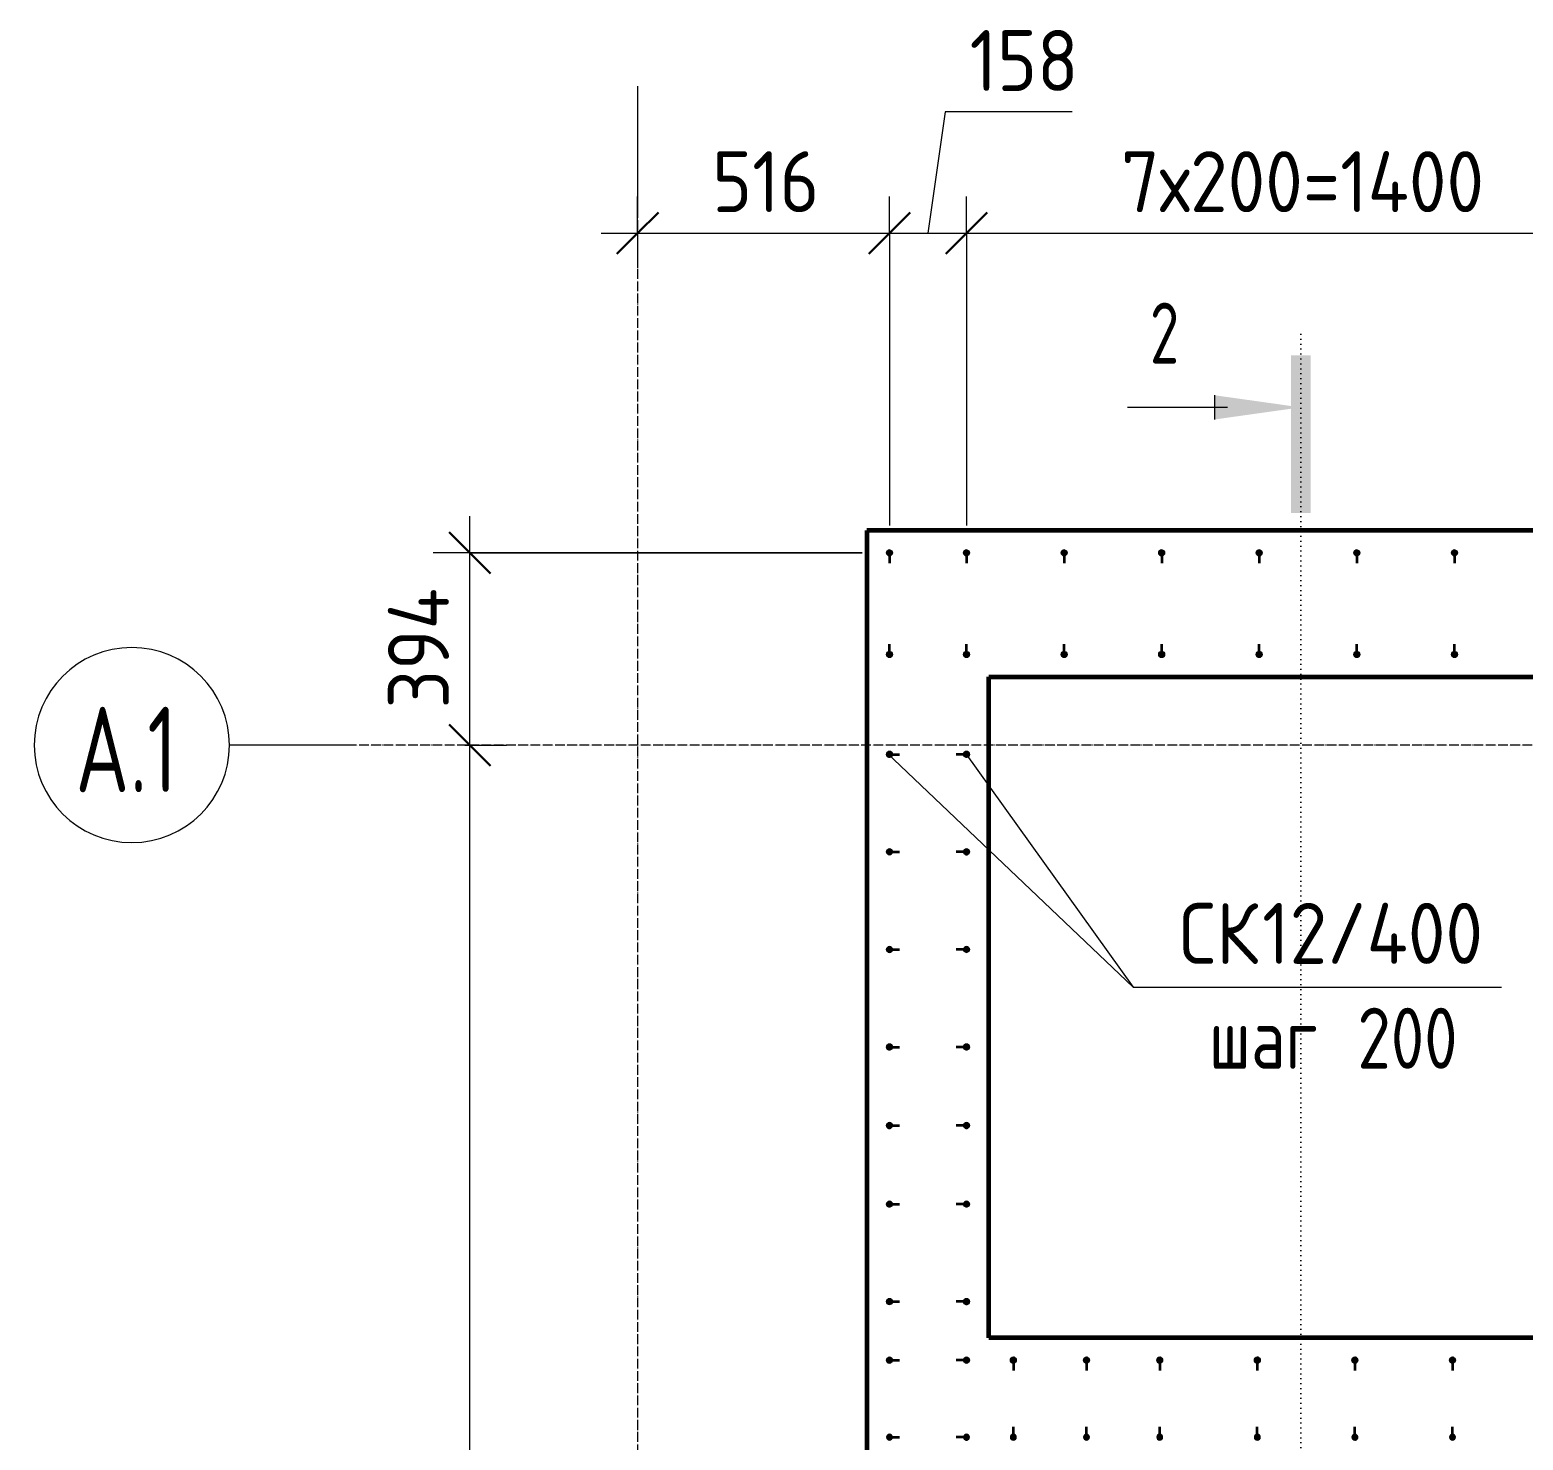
# Model space of a CAD drawing. Header units: millimetres. Extents: x 56549 to 83419, y -3049 to 32998.
# Drawn here: x 56549 to 59610, y 29720 to 32611 of the extents above; entities that cross this region are included whole.
import ezdxf

# ---------------------------------------------------------------- set-up
doc = ezdxf.new("R2010")
doc.units = ezdxf.units.MM
doc.linetypes.add('02 Штрихпунктирная _20 мм_', pattern=[25, 20, -2.5, 0, -2.5])
doc.linetypes.add('04 Пунктир 10мм', pattern=[10, 0, -10])
for name, color, linetype, lineweight in [('AA_Dim', 7, 'Continuous', 9), ('AA_Dim-50', 7, 'Continuous', 9), ('AA_Linii', 7, 'Continuous', 9), ('AA_Razrez', 7, 'Continuous', 9), ('AA_Vinoska', 7, 'Continuous', 9), ('AF_Stena_Опалубка', 253, 'Continuous', 20), ('KR_Armatura', 7, 'Continuous', 20), ('KR_Armatura_Tonkie', 7, 'Continuous', 20), ('KR_Fundament', 7, 'Continuous', 20), ('Оси', 7, 'Continuous', 9)]:
    doc.layers.add(name, color=color, linetype=linetype, lineweight=lineweight)
doc.styles.add('ISOCPEUR', font='isocpeur.TTF', dxfattribs={"width": 0.7, "height": 175})
doc.styles.add('ISOCPEUR_1', font='isocpeur.TTF', dxfattribs={"width": 0.7, "height": 125})
doc.styles.add('ISOCPEUR_2', font='isocpeur.TTF', dxfattribs={"width": 0.9, "height": 125})
doc.styles.add('ISOCPEUR_3', font='isocpeur.TTF', dxfattribs={"width": 0.8, "height": 125})
doc.dimstyles.new('00_Точн_3_знака__прозр_', dxfattribs={"dimscale": 304.8, "dimtxt": 125.344371, "dimasz": 0.278871, "dimexe": 0.246063, "dimexo": 0.164042, "dimgap": 0.016404, "dimtad": 1, "dimdec": 3, "dimrnd": 0.001, "dimdsep": 46, "dimtxsty": 'ISOCPEUR_2', "dimblk1": 'OBLIQUE', "dimblk2": 'OBLIQUE', "dimsah": 1, "dimcen": 0.09, "dimdle": 0.246063, "dimazin": 0, "dimtfac": 1, "dimtdec": 4, "dimtix": 1, "dimtmove": 0, "dimatfit": 3, "dimfxl": 1, "dimtvp": 1, "dimtolj": 1, "dimtzin": 0, "dimlwd": 18, "dimlwe": 18, "dimarcsym": 2})
doc.dimstyles.new('05_Округл_1мм__прозр_', dxfattribs={"dimscale": 304.8, "dimtxt": 125.344371, "dimasz": 0.278871, "dimexe": 0.246063, "dimexo": 0.164042, "dimgap": 0.016404, "dimtad": 1, "dimdec": 0, "dimdsep": 46, "dimtxsty": 'ISOCPEUR_2', "dimblk1": 'OBLIQUE', "dimblk2": 'OBLIQUE', "dimsah": 1, "dimcen": 0.09, "dimdle": 0.246063, "dimazin": 0, "dimtfac": 1, "dimtdec": 4, "dimtix": 1, "dimtmove": 0, "dimatfit": 3, "dimfxl": 1, "dimtvp": 1, "dimtolj": 1, "dimtzin": 0, "dimlwd": 18, "dimlwe": 18, "dimarcsym": 2})
doc.dimstyles.new('05_Округл_1мм__прозр__1', dxfattribs={"dimscale": 304.8, "dimtxt": 125.344371, "dimasz": 0.278871, "dimexe": 0.246063, "dimexo": 0.164042, "dimgap": 0.016404, "dimtad": 1, "dimdec": 0, "dimdsep": 46, "dimtxsty": 'ISOCPEUR_2', "dimblk1": 'OBLIQUE', "dimblk2": 'OBLIQUE', "dimsah": 1, "dimcen": 0.09, "dimdle": 0.246063, "dimazin": 0, "dimtfac": 1, "dimtdec": 4, "dimtix": 1, "dimtmove": 1, "dimatfit": 3, "dimfxl": 1, "dimtvp": 1, "dimtolj": 1, "dimtzin": 0, "dimlwd": 18, "dimlwe": 18, "dimarcsym": 2})

# ---------------------------------------------------------------- blocks, each defined once
blk = doc.blocks.new('351_Ряд стержней П переменный шаг _НесАрм_РабПлоск_ - Тип 1-3764197-Схема расположения выпусков фундаментной плиты на отм_-0_450 входной группы в осях 18-20_Н-А_1')
at = {"layer": 'KR_Armatura_Tonkie'}
for points in [[(0, -696), (-0.8, -693), (-1.8, -691.8), (-4.4, -690.2), (-7.6, -690.2), (-10.2, -691.8), (-11.8, -694.4), (-12, -696), (-11.2, -699), (-9, -701.2), (-6, -702), (-3, -701.2), (-1.8, -700.2), (-0.2, -697.6)], [(208, -696), (207.8, -694.4), (206.2, -691.8), (205, -690.8), (202, -690), (200.4, -690.2), (197.8, -691.8), (196.2, -694.4), (196, -696), (196.8, -699), (199, -701.2), (202, -702), (205, -701.2), (207.2, -699)], [(0, -896), (-0.8, -893), (-2.1, -891.6), (-4.4, -890.2), (-7.6, -890.2), (-10.2, -891.8), (-11.8, -894.4), (-12, -896), (-11.2, -899), (-9, -901.2), (-6, -902), (-3, -901.2), (-1.8, -900.2), (-0.2, -897.6)], [(208, -896), (207.8, -894.4), (206.2, -891.8), (205, -890.8), (202, -890), (200.4, -890.2), (197.8, -891.8), (196.2, -894.4), (196, -896), (196.8, -899), (199, -901.2), (202, -902), (205, -901.2), (207.2, -899)], [(0, -1096), (-0.8, -1093), (-1.8, -1091.8), (-4.4, -1090.2), (-7.6, -1090.2), (-10.2, -1091.8), (-11.8, -1094.4), (-12, -1096), (-11.2, -1099), (-9, -1101.2), (-6, -1102), (-3, -1101.2), (-1.8, -1100.2), (-0.2, -1097.6)], [(208, -1096), (207.8, -1094.4), (206.2, -1091.8), (205, -1090.8), (202, -1090), (200.4, -1090.2), (197.8, -1091.8), (196.2, -1094.4), (196, -1096), (196.8, -1099), (199, -1101.2), (202, -1102), (205, -1101.2), (207.2, -1099)], [(0, -1296), (-0.8, -1293), (-1.8, -1291.8), (-4.4, -1290.2), (-7.6, -1290.2), (-10.2, -1291.8), (-11.8, -1294.4), (-12, -1296), (-11.2, -1299), (-9, -1301.2), (-6, -1302), (-3, -1301.2), (-1.8, -1300.2), (-0.2, -1297.6)], [(208, -1296), (207.8, -1294.4), (206.2, -1291.8), (205, -1290.8), (202, -1290), (200.4, -1290.2), (197.8, -1291.8), (196.2, -1294.4), (196, -1296), (196.8, -1299), (199, -1301.2), (202, -1302), (205, -1301.2), (207.2, -1299), (207.5, -1297.8)], [(0, -1496), (-0.8, -1493), (-2.7, -1491.2), (-4.4, -1490.2), (-7.6, -1490.2), (-10.2, -1491.8), (-11.8, -1494.4), (-12, -1496), (-11.2, -1499), (-9, -1501.2), (-6, -1502), (-3, -1501.2), (-1.8, -1500.2), (-0.2, -1497.6)], [(208, -1496), (207.8, -1494.4), (206.2, -1491.8), (205, -1490.8), (202, -1490), (200.4, -1490.2), (197.8, -1491.8), (196.2, -1494.4), (196, -1496), (196.8, -1499), (199, -1501.2), (202, -1502), (205, -1501.2), (207.2, -1499)], [(0, -1696), (-0.8, -1693), (-1.8, -1691.8), (-4.4, -1690.2), (-7.6, -1690.2), (-10.2, -1691.8), (-11.8, -1694.4), (-12, -1696), (-11.2, -1699), (-9, -1701.2), (-6, -1702), (-3, -1701.2), (-1.8, -1700.2), (-0.2, -1697.6)], [(208, -1696), (207.8, -1694.4), (206.2, -1691.8), (205, -1690.8), (202, -1690), (200.4, -1690.2), (197.8, -1691.8), (196.2, -1694.4), (196, -1696), (196.8, -1699), (199, -1701.2), (202, -1702), (205, -1701.2), (207.2, -1699)], [(0, -1854), (-0.8, -1851), (-1.8, -1849.8), (-4.4, -1848.2), (-7.6, -1848.2), (-10.2, -1849.8), (-11.8, -1852.4), (-12, -1854), (-11.2, -1857), (-9, -1859.2), (-6, -1860), (-2.4, -1858.7), (-1.8, -1858.2), (-0.2, -1855.6)], [(208, -1854), (207.8, -1852.4), (206.2, -1849.8), (205, -1848.8), (202, -1848), (200.4, -1848.2), (197.8, -1849.8), (196.2, -1852.4), (196, -1854), (196.8, -1857), (199, -1859.2), (202, -1860), (205, -1859.2), (207.2, -1857)]]:
    blk.add_hatch(color=256, dxfattribs=at).paths.add_polyline_path(points)
at = {"layer": 'KR_Armatura'}
for centre in [(-6, -696), (202, -696), (-6, -896), (202, -896), (-6, -1096), (202, -1096), (-6, -1296), (202, -1296), (-6, -1496), (202, -1496), (-6, -1696), (202, -1696), (-6, -1854), (202, -1854)]:
    blk.add_circle(centre, 6, dxfattribs=at)
at = {"layer": 'KR_Armatura_Tonkie', "lineweight": 35}
for p, q in [((0, -696), (15, -696)), ((196, -696), (181, -696)), ((0, -896), (15, -896)), ((196, -896), (181, -896)), ((0, -1096), (15, -1096)), ((196, -1096), (181, -1096)), ((0, -1296), (15, -1296)), ((196, -1296), (181, -1296)), ((0, -1496), (15, -1496)), ((196, -1496), (181, -1496)), ((0, -1696), (15, -1696)), ((196, -1696), (181, -1696)), ((0, -1854), (15, -1854)), ((196, -1854), (181, -1854))]:
    blk.add_line(p, q, dxfattribs=at)
at = {"layer": 'KR_Armatura_Tonkie'}
for centre, start, end in [((-6, -696), 360, 180), ((-6, -696), 180, 0), ((202, -696), 0, 180), ((202, -696), 180, 360), ((-6, -896), 360, 180), ((-6, -896), 180, 0), ((202, -896), 0, 180), ((202, -896), 180, 360), ((-6, -1096), 360, 180), ((-6, -1096), 180, 0), ((202, -1096), 0, 180), ((202, -1096), 180, 360), ((-6, -1296), 360, 180), ((-6, -1296), 180, 0), ((202, -1296), 0, 180), ((202, -1296), 180, 360), ((-6, -1496), 360, 180), ((-6, -1496), 180, 0), ((202, -1496), 0, 180), ((202, -1496), 180, 360), ((-6, -1696), 360, 180), ((-6, -1696), 180, 0), ((202, -1696), 0, 180), ((202, -1696), 180, 360), ((-6, -1854), 360, 180), ((-6, -1854), 180, 0), ((202, -1854), 0, 180), ((202, -1854), 180, 360)]:
    blk.add_arc(centre, 6, start, end, dxfattribs=at)
blk = doc.blocks.new('351_Ряд стержней П переменный шаг _НесАрм_РабПлоск_ - Тип 1-3766116-Схема расположения выпусков фундаментной плиты на отм_-0_450 входной группы в осях 18-20_Н-А_1')
at = {"layer": 'KR_Armatura_Tonkie'}
for points in [[(0, -700), (-1.3, -696.4), (-1.8, -695.8), (-4.4, -694.2), (-7.6, -694.2), (-10.2, -695.8), (-11.8, -698.4), (-12, -700), (-11.2, -703), (-9, -705.2), (-6, -706), (-3, -705.2), (-1.3, -703.4), (-0.2, -701.6)], [(157.8, -701.6), (157.8, -698.4), (156.2, -695.8), (153.6, -694.2), (150.4, -694.2), (149, -694.8), (146.8, -697), (146.2, -698.4), (146.2, -701.6), (146.8, -703), (149, -705.2), (152, -706), (153.6, -705.8), (156.2, -704.2), (157.2, -703)], [(0, -900), (-1.3, -896.4), (-1.8, -895.8), (-4.4, -894.2), (-7.6, -894.2), (-10.2, -895.8), (-11.8, -898.4), (-12, -900), (-11.2, -903), (-9, -905.2), (-6, -906), (-3, -905.2), (-1.3, -903.4), (-0.2, -901.6)], [(157.8, -901.6), (157.8, -898.4), (156.2, -895.8), (153.6, -894.2), (150.4, -894.2), (149, -894.8), (146.8, -897), (146.2, -898.4), (146.2, -901.6), (146.8, -903), (149, -905.2), (152, -906), (153.6, -905.8), (156.2, -904.2), (157.2, -903)], [(0, -1100), (-1.3, -1096.4), (-1.8, -1095.8), (-4.4, -1094.2), (-7.6, -1094.2), (-10.2, -1095.8), (-11.8, -1098.4), (-12, -1100), (-11.2, -1103), (-9, -1105.2), (-6, -1106), (-3, -1105.2), (-1.3, -1103.4), (-0.2, -1101.6)], [(157.8, -1101.6), (157.8, -1098.4), (156.2, -1095.8), (153.6, -1094.2), (150.4, -1094.2), (149, -1094.8), (146.8, -1097), (146.2, -1098.4), (146.2, -1101.6), (146.8, -1103), (149, -1105.2), (152, -1106), (153.6, -1105.8), (156.2, -1104.2), (157.2, -1103)], [(0, -1300), (-1.3, -1296.4), (-1.8, -1295.8), (-4.4, -1294.2), (-7.6, -1294.2), (-10.2, -1295.8), (-11.8, -1298.4), (-12, -1300), (-11.2, -1303), (-9, -1305.2), (-6, -1306), (-3, -1305.2), (-1.3, -1303.4), (-0.2, -1301.6)], [(157.8, -1298.4), (156.2, -1295.8), (153.6, -1294.2), (150.4, -1294.2), (149, -1294.8), (146.5, -1297.8), (146.2, -1298.4), (146.2, -1301.6), (146.8, -1303), (149, -1305.2), (152, -1306), (153.6, -1305.8), (156.2, -1304.2), (157.8, -1301.6)], [(0, -1450), (-1.3, -1446.4), (-1.8, -1445.8), (-4.4, -1444.2), (-7.6, -1444.2), (-10.2, -1445.8), (-11.8, -1448.4), (-12, -1450), (-11.2, -1453), (-9, -1455.2), (-6, -1456), (-3, -1455.2), (-1.3, -1453.4), (-0.2, -1451.6)], [(157.8, -1448.4), (156.2, -1445.8), (153.6, -1444.2), (150.4, -1444.2), (149, -1444.8), (146.8, -1447), (146.2, -1448.4), (146.6, -1452.5), (146.8, -1453), (149, -1455.2), (152, -1456), (153.6, -1455.8), (156.2, -1454.2), (157.8, -1451.6)], [(0, -1600), (-1.3, -1596.4), (-1.8, -1595.8), (-4.4, -1594.2), (-7.6, -1594.2), (-10.2, -1595.8), (-11.8, -1598.4), (-12, -1600), (-11.2, -1603), (-9, -1605.2), (-6, -1606), (-3, -1605.2), (-1.3, -1603.4), (-0.2, -1601.6)], [(157.8, -1601.6), (157.8, -1598.4), (156.2, -1595.8), (153.6, -1594.2), (150.4, -1594.2), (149, -1594.8), (146.8, -1597), (146.2, -1598.4), (146.2, -1601.6), (146.8, -1603), (149, -1605.2), (152, -1606), (153.6, -1605.8), (156.2, -1604.2), (157.2, -1603)]]:
    blk.add_hatch(color=256, dxfattribs=at).paths.add_polyline_path(points)
at = {"layer": 'KR_Armatura'}
for centre in [(-6, -700), (-6, -900), (-6, -1100), (-6, -1300), (-6, -1450), (-6, -1600)]:
    blk.add_circle(centre, 6, dxfattribs=at)
for centre, start, end in [((152, -700), 90, 179.9911), ((152, -700), 180.0089, 90), ((152, -900), 90, 179.9911), ((152, -900), 180.0089, 90), ((152, -1100), 90, 179.9911), ((152, -1100), 180.0089, 90), ((152, -1300), 90, 179.9911), ((152, -1300), 180.0089, 90), ((152, -1450), 90, 179.9911), ((152, -1450), 180.0089, 90), ((152, -1600), 90, 179.9911), ((152, -1600), 180.0089, 90)]:
    blk.add_arc(centre, 6, start, end, dxfattribs=at)
at = {"layer": 'KR_Armatura_Tonkie', "lineweight": 35}
for p, q in [((0, -700), (15, -700)), ((146, -700), (131, -700)), ((0, -900), (15, -900)), ((146, -900), (131, -900)), ((0, -1100), (15, -1100)), ((146, -1100), (131, -1100)), ((0, -1300), (15, -1300)), ((146, -1300), (131, -1300)), ((0, -1450), (15, -1450)), ((146, -1450), (131, -1450)), ((0, -1600), (15, -1600)), ((146, -1600), (131, -1600))]:
    blk.add_line(p, q, dxfattribs=at)
at = {"layer": 'KR_Armatura_Tonkie'}
for centre, start, end in [((-6, -700), 360, 180), ((-6, -700), 180, 0), ((152, -700), 0, 180), ((152, -700), 180, 360), ((-6, -900), 360, 180), ((-6, -900), 180, 0), ((152, -900), 360, 180), ((152, -900), 180, 360), ((-6, -1100), 360, 180), ((-6, -1100), 180, 0), ((152, -1100), 0, 180), ((152, -1100), 180, 360), ((-6, -1300), 360, 180), ((-6, -1300), 180, 0), ((152, -1300), 0, 180), ((152, -1300), 180, 360), ((-6, -1450), 360, 180), ((-6, -1450), 180, 0), ((152, -1450), 0, 180), ((152, -1450), 180, 360), ((-6, -1600), 360, 180), ((-6, -1600), 180, 0), ((152, -1600), 0, 180), ((152, -1600), 180, 360)]:
    blk.add_arc(centre, 6, start, end, dxfattribs=at)
blk = doc.blocks.new('351_Ряд стержней П переменный шаг _НесАрм_РабПлоск_ - Тип 1-3766189-Схема расположения выпусков фундаментной плиты на отм_-0_450 входной группы в осях 18-20_Н-А_1')
at = {"layer": 'KR_Armatura_Tonkie'}
for points in [[(-6, 706), (-9, 705.2), (-10.2, 704.2), (-11.8, 701.6), (-12, 700), (-11.2, 697), (-9, 694.8), (-6, 694), (-3, 694.8), (-1.8, 695.8), (-0.2, 698.4), (0, 700), (-0.8, 703), (-1.8, 704.2), (-4.4, 705.8)], [(152, 706), (149, 705.2), (146.8, 703), (146.2, 701.6), (146.2, 698.4), (146.8, 697), (149, 694.8), (152, 694), (153.6, 694.2), (156.2, 695.8), (157.8, 698.4), (157.8, 701.6), (156.2, 704.2), (153.6, 705.8)], [(-6, 548), (-9, 547.2), (-10.2, 546.2), (-11.8, 543.6), (-12, 542), (-11.2, 539), (-9, 536.8), (-6, 536), (-3, 536.8), (-1.8, 537.8), (-0.2, 540.4), (0, 542), (-0.8, 545), (-2.6, 546.7), (-4.4, 547.8)], [(152, 548), (149, 547.2), (146.8, 545), (146.2, 543.6), (146.2, 540.4), (146.8, 539), (149, 536.8), (152, 536), (153.6, 536.2), (156.2, 537.8), (157.8, 540.4), (157.8, 543.6), (156.2, 546.2), (153.6, 547.8)], [(-6, 428), (-9, 427.2), (-10.2, 426.2), (-11.8, 423.6), (-12, 422), (-11.2, 419), (-9, 416.8), (-6, 416), (-3, 416.8), (-1.8, 417.8), (-0.2, 420.4), (0, 422), (-0.8, 425), (-1.8, 426.2), (-4.4, 427.8)], [(152, 428), (149, 427.2), (146.8, 425), (146.2, 423.6), (146.2, 420.4), (146.8, 419), (149, 416.8), (152, 416), (153.6, 416.2), (156.2, 417.8), (157.8, 420.4), (157.8, 423.6), (156.2, 426.2), (153.6, 427.8)], [(-6, 228), (-9, 227.2), (-10.2, 226.2), (-11.8, 223.6), (-12, 222), (-11.2, 219), (-9, 216.8), (-6, 216), (-3, 216.8), (-1.8, 217.8), (-0.2, 220.4), (0, 222), (-0.8, 225), (-1.8, 226.2), (-4.4, 227.8)], [(152, 228), (149, 227.2), (146.8, 225), (146.2, 223.6), (146.2, 220.4), (146.8, 219), (149, 216.8), (152, 216), (153.6, 216.2), (156.2, 217.8), (157.8, 220.4), (157.8, 223.6), (156.2, 226.2), (153.6, 227.8)], [(-6, 67), (-9, 66.2), (-10.2, 65.2), (-11.8, 62.6), (-12, 61), (-11.2, 58), (-9, 55.8), (-6, 55), (-3, 55.8), (-1.8, 56.8), (-0.2, 59.4), (0, 61), (-0.8, 64), (-1.8, 65.2), (-4.4, 66.8)], [(152, 67), (149, 66.2), (146.8, 64), (146.2, 62.6), (146.2, 59.4), (146.8, 58), (149, 55.8), (152, 55), (153.6, 55.2), (156.2, 56.8), (157.8, 59.4), (157.8, 62.6), (156.2, 65.2), (153.6, 66.8)], [(-6, -94), (-9, -94.8), (-10.2, -95.8), (-11.8, -98.4), (-12, -100), (-11.2, -103), (-9, -105.2), (-6, -106), (-3, -105.2), (-1.8, -104.2), (-0.2, -101.6), (0, -100), (-0.8, -97), (-1.8, -95.8), (-4.4, -94.2)], [(152, -94), (149, -94.8), (146.8, -97), (146.2, -98.4), (146.2, -101.6), (146.8, -103), (149, -105.2), (152, -106), (153.6, -105.8), (156.2, -104.2), (157.8, -101.6), (157.8, -98.4), (156.2, -95.8), (153.6, -94.2)], [(-6, -294), (-9, -294.8), (-10.2, -295.8), (-11.8, -298.4), (-12, -300.2), (-11.2, -303), (-9, -305.2), (-6, -306), (-3, -305.2), (-1.8, -304.2), (0, -300.2), (0, -300), (-0.8, -297), (-1.8, -295.8), (-4.4, -294.2)], [(152, -294), (149, -294.8), (146.8, -297), (146.2, -298.4), (146.2, -301.6), (146.8, -303), (149, -305.2), (152, -306), (153.6, -305.8), (156.2, -304.2), (157.8, -301.6), (157.8, -298.4), (156.2, -295.8), (153.6, -294.2)], [(-6, -494), (-9, -494.8), (-10.2, -495.8), (-11.8, -498.4), (-12, -500), (-11.2, -503), (-9, -505.2), (-6, -506), (-3, -505.2), (-1.8, -504.2), (-0.2, -501.6), (0, -500), (-0.8, -497), (-1.8, -495.8), (-4.4, -494.2)], [(152, -494), (149, -494.8), (146.8, -497), (146.2, -498.4), (146.2, -501.6), (146.8, -503), (149, -505.2), (152, -506), (153.6, -505.8), (156.2, -504.2), (157.8, -501.6), (157.8, -498.4), (156.2, -495.8), (153.6, -494.2)], [(-6, -694), (-9, -694.8), (-10.2, -695.8), (-11.8, -698.4), (-12, -700), (-11.2, -703), (-8.9, -705.2), (-6, -706), (-3, -705.2), (-1.8, -704.2), (-0.2, -701.6), (0, -700), (-0.8, -697), (-1.8, -695.8), (-4.4, -694.2)], [(152, -694), (149, -694.8), (146.8, -697), (146.2, -698.4), (146.2, -701.6), (146.8, -703), (149, -705.2), (152, -706), (153.6, -705.8), (156.2, -704.2), (157.8, -701.6), (157.8, -698.4), (156.2, -695.8), (153.6, -694.2)]]:
    blk.add_hatch(color=256, dxfattribs=at).paths.add_polyline_path(points)
at = {"layer": 'KR_Armatura'}
for centre in [(-6, 542), (152, 542), (-6, 422), (152, 422), (-6, 222), (152, 222), (-6, 61), (152, 61), (-6, -100), (152, -100), (-6, -300), (152, -300), (-6, -500), (152, -500), (-6, -700), (152, -700)]:
    blk.add_circle(centre, 6, dxfattribs=at)
for centre, start, end in [((-6, 700), 90, 269.9911), ((-6, 700), 270.0089, 90), ((152, 700), 90, 269.9911), ((152, 700), 270.0089, 90)]:
    blk.add_arc(centre, 6, start, end, dxfattribs=at)
at = {"layer": 'KR_Armatura_Tonkie', "lineweight": 35}
for p, q in [((0, 700), (15, 700)), ((146, 700), (131, 700)), ((0, 542), (15, 542)), ((146, 542), (131, 542)), ((0, 422), (15, 422)), ((146, 422), (131, 422)), ((0, 222), (15, 222)), ((146, 222), (131, 222)), ((0, 61), (15, 61)), ((146, 61), (131, 61)), ((0, -100), (15, -100)), ((146, -100), (131, -100)), ((0, -300), (15, -300)), ((146, -300), (131, -300)), ((0, -500), (15, -500)), ((146, -500), (131, -500)), ((0, -700), (15, -700)), ((146, -700), (131, -700))]:
    blk.add_line(p, q, dxfattribs=at)
at = {"layer": 'KR_Armatura_Tonkie'}
for centre, start, end in [((-6, 700), 360, 180), ((152, 700), 0, 180), ((-6, 700), 180, 0), ((152, 700), 180, 360), ((-6, 542), 360, 180), ((-6, 542), 180, 0), ((152, 542), 360, 180), ((152, 542), 180, 360), ((-6, 422), 360, 180), ((-6, 422), 180, 0), ((152, 422), 0, 180), ((152, 422), 180, 360), ((-6, 222), 360, 180), ((-6, 222), 180, 360), ((152, 222), 360, 180), ((152, 222), 180, 360), ((-6, 61), 360, 180), ((152, 61), 360, 180), ((-6, 61), 180, 360), ((152, 61), 180, 360), ((-6, -100), 360, 180), ((-6, -100), 180, 360), ((152, -100), 360, 180), ((152, -100), 180, 360), ((-6, -300), 360, 180), ((-6, -300), 180, 0), ((152, -300), 0, 180), ((152, -300), 180, 360), ((-6, -500), 360, 180), ((-6, -500), 180, 0), ((152, -500), 0, 180), ((152, -500), 180, 360), ((-6, -700), 360, 180), ((-6, -700), 180, 0), ((152, -700), 360, 180), ((152, -700), 180, 360)]:
    blk.add_arc(centre, 6, start, end, dxfattribs=at)
blk = doc.blocks.new('Ось сетки - d_4мм-2765513-Схема расположения выпусков фундаментной плиты на отм_-0_450 входной группы в осях 18-20_Н-А_1')
at = {"layer": 'Оси'}
for start, end in [(360, 180), (360, 180), (180, 360), (180, 360)]:
    blk.add_arc((0, 0), 4, start, end, dxfattribs=at)
blk = doc.blocks.new('DIMBLOCK1-Схема расположения выпусков фундаментной плиты на отм_-0_450 входной группы в осях 18-20_Н-А_1')
at = {"layer": 'AA_Dim-50', "lineweight": 18}
for p, q in [((57795.1, 32194.7), (57795.1, 32269.7)), ((58311.1, 32194.7), (58311.1, 32269.7)), ((58469.1, 32194.7), (58469.1, 32269.7)), ((57720.1, 32194.7), (58311.1, 32194.7)), ((57795.1, 32194.7), (57795.1, 32122.7)), ((58311.1, 32194.7), (58311.1, 31595)), ((58469.1, 32194.7), (58469.1, 31595))]:
    blk.add_line(p, q, dxfattribs=at)
at = {"layer": 'AA_Dim-50', "lineweight": 30}
for p, q in [((57795.1, 32194.7), (57837.6, 32237.2)), ((58311.1, 32194.7), (58353.6, 32237.2)), ((58469.1, 32194.7), (58511.6, 32237.2)), ((57795.1, 32194.7), (57752.6, 32152.2)), ((58311.1, 32194.7), (58268.6, 32152.2)), ((58469.1, 32194.7), (58426.6, 32152.2))]:
    blk.add_line(p, q, dxfattribs=at)
at = {"layer": 'AA_Dim-50', "color": 0, "lineweight": 18, "insert": (57947.8, 32362.6), "char_height": 125, "width": 252.581, "attachment_point": 1, "line_spacing_factor": 1.135194, "style": 'ISOCPEUR_2'}
blk.add_mtext('516', dxfattribs=at)
blk = doc.blocks.new('_None')
blk = doc.blocks.new('DIMBLOCK2-Схема расположения выпусков фундаментной плиты на отм_-0_450 входной группы в осях 18-20_Н-А_1')
at = {"layer": 'AA_Dim-50', "lineweight": 18}
for p, q in [((58425.4, 32443.1), (58390.1, 32194.7)), ((58685.9, 32443.1), (58425.4, 32443.1)), ((58311.1, 32194.7), (58311.1, 32269.7)), ((58469.1, 32194.7), (58469.1, 32269.7)), ((58311.1, 32194.7), (58469.1, 32194.7)), ((58311.1, 32194.7), (58311.1, 31595)), ((58469.1, 32194.7), (58469.1, 31595))]:
    blk.add_line(p, q, dxfattribs=at)
at = {"layer": 'AA_Dim-50', "lineweight": 30}
for p, q in [((58311.1, 32194.7), (58353.6, 32237.2)), ((58469.1, 32194.7), (58511.6, 32237.2)), ((58311.1, 32194.7), (58268.6, 32152.2)), ((58469.1, 32194.7), (58426.6, 32152.2))]:
    blk.add_line(p, q, dxfattribs=at)
at = {"layer": 'AA_Dim-50', "color": 0, "lineweight": 18, "insert": (58475.4, 32611), "char_height": 125, "width": 252.581, "attachment_point": 1, "line_spacing_factor": 1.135194, "style": 'ISOCPEUR_2'}
blk.add_mtext('158', dxfattribs=at)
blk = doc.blocks.new('DIMBLOCK3-Схема расположения выпусков фундаментной плиты на отм_-0_450 входной группы в осях 18-20_Н-А_1')
at = {"layer": 'AA_Dim-50', "lineweight": 18}
for p, q in [((58469.1, 32194.7), (58469.1, 32269.7)), ((59869.1, 32194.7), (59869.1, 32269.7)), ((60000.1, 32194.7), (60000.1, 32204.8)), ((58469.1, 32194.7), (59869.1, 32194.7)), ((58469.1, 32194.7), (58469.1, 31595)), ((59869.1, 32194.7), (59869.1, 31595)), ((60000.1, 32194.7), (60000.1, 32119.7))]:
    blk.add_line(p, q, dxfattribs=at)
at = {"layer": 'AA_Dim-50', "lineweight": 30}
for p, q in [((58469.1, 32194.7), (58511.6, 32237.2)), ((59869.1, 32194.7), (59911.6, 32237.2)), ((60000.1, 32194.7), (60042.6, 32237.2)), ((58469.1, 32194.7), (58426.6, 32152.2)), ((59869.1, 32194.7), (59826.6, 32152.2)), ((60000.1, 32194.7), (59957.6, 32152.2))]:
    blk.add_line(p, q, dxfattribs=at)
at = {"layer": 'AA_Dim-50', "color": 0, "lineweight": 18, "insert": (58785.9, 32362.6), "char_height": 125, "width": 919.507, "attachment_point": 1, "line_spacing_factor": 1.135194, "style": 'ISOCPEUR_2'}
blk.add_mtext('7х200=1400', dxfattribs=at)
blk = doc.blocks.new('DIMBLOCK21-Схема расположения выпусков фундаментной плиты на отм_-0_450 входной группы в осях 18-20_Н-А_1')
at = {"layer": 'AA_Dim-50', "lineweight": 30}
for p, q in [((57451.2, 31145), (57408.7, 31187.5)), ((57451.2, 31145), (57493.7, 31102.5)), ((57451.2, 27700), (57408.7, 27742.5)), ((57451.2, 27700), (57493.7, 27657.5))]:
    blk.add_line(p, q, dxfattribs=at)
at = {"layer": 'AA_Dim-50', "lineweight": 18}
for p, q in [((57441.1, 31145), (57526.2, 31145)), ((57451.2, 31145), (57441.1, 31145)), ((57451.2, 27700), (57451.2, 31145)), ((58255.1, 27700), (57376.2, 27700)), ((57451.2, 27700), (58255.1, 27700))]:
    blk.add_line(p, q, dxfattribs=at)
at = {"layer": 'AA_Dim-50', "color": 0, "lineweight": 18, "insert": (57283.4, 29257), "char_height": 125, "width": 397.318, "attachment_point": 1, "rotation": 90, "line_spacing_factor": 1.135194, "style": 'ISOCPEUR_2'}
blk.add_mtext('3445', dxfattribs=at)
blk = doc.blocks.new('_Oblique')
at = {"color": 0, "linetype": 'ByBlock', "lineweight": -2}
blk.add_line((-0.5, -0.5), (0.5, 0.5), dxfattribs=at)
blk = doc.blocks.new('DIMBLOCK22-Схема расположения выпусков фундаментной плиты на отм_-0_450 входной группы в осях 18-20_Н-А_1')
at = {"layer": 'AA_Dim-50', "lineweight": 18}
for p, q in [((57451.2, 31145), (57451.2, 31614)), ((58255.2, 31539), (57376.2, 31539)), ((57451.2, 31539), (58255.2, 31539)), ((57441.1, 31145), (57526.2, 31145)), ((57451.2, 31145), (57441.1, 31145))]:
    blk.add_line(p, q, dxfattribs=at)
at = {"layer": 'AA_Dim-50', "lineweight": 30}
for p, q in [((57451.2, 31539), (57408.7, 31581.5)), ((57451.2, 31539), (57493.7, 31496.5)), ((57451.2, 31145), (57408.7, 31187.5)), ((57451.2, 31145), (57493.7, 31102.5))]:
    blk.add_line(p, q, dxfattribs=at)
at = {"layer": 'AA_Dim-50', "color": 0, "lineweight": 18, "insert": (57283.4, 31220.2), "char_height": 125, "width": 292.313, "attachment_point": 1, "rotation": 90, "line_spacing_factor": 1.135194, "style": 'ISOCPEUR_2'}
blk.add_mtext('394', dxfattribs=at)
blk = doc.blocks.new('042_М_Арматуры - Диам длина поз _ Шаг-2260295-Схема расположения выпусков фундаментной плиты на отм_-0_450 входной группы в осях 18-20_Н-А_1')
at = {"layer": 'AA_Vinoska'}
blk.add_line((-7, 0), (7, 0), dxfattribs=at)
blk = doc.blocks.new('Разрез - Номер узла_ спереди-394134-Схема расположения выпусков фундаментной плиты на отм_-0_450 входной группы в осях 18-20_Н-А_1')
at = {"layer": 'AA_Razrez'}
for points in [[(7.329, 0.404), (7.329, -0.394), (0.873, -0.394), (0.873, 0.404)], [(3.497, -3.533), (2.503, -3.533), (3, 0)]]:
    blk.add_hatch(color=256, dxfattribs=at).paths.add_polyline_path(points)
for p, q in [((3, -3), (3, -7.096)), ((2.503, -3.533), (3.497, -3.533))]:
    blk.add_line(p, q, dxfattribs=at)

msp = doc.modelspace()

# ---------------------------------------------------------------- linework, layer by layer
at = {"layer": 'AA_Linii', "lineweight": 20}
msp.add_line((58305.1848, 31539), (58317.1848, 31539), dxfattribs=at)
at = {"layer": 'AA_Razrez', "linetype": '04 Пунктир 10мм'}
msp.add_line((59154.0977, 31987.3896), (59154.0977, 26795.0858), dxfattribs=at)
at = {"layer": 'AA_Vinoska'}
for p, q in [((58305.8648, 31129.1444), (58810.5803, 30648.9334)), ((58466.1358, 31129.1444), (58810.5803, 30648.9334)), ((58810.5803, 30648.9334), (58865.7507, 30648.9334)), ((58810.5803, 30648.9334), (58865.7507, 30648.9334))]:
    msp.add_line(p, q, dxfattribs=at)
at = {"layer": 'AF_Stena_Опалубка', "lineweight": 60}
for p, q in [((58515.0616, 31585), (58265.0616, 31585)), ((58265.0616, 31585), (58265.0616, 27650)), ((62065.0616, 31585), (58515.0616, 31585)), ((58515.0616, 29930), (58515.0616, 31285)), ((58515.0616, 31285), (61815.0616, 31285)), ((61815.0616, 29930), (58515.0616, 29930))]:
    msp.add_line(p, q, dxfattribs=at)
at = {"layer": 'KR_Fundament'}
for p, q in [((58265.0616, 27650), (58265.0616, 31585)), ((58265.0616, 31585), (62065.0616, 31585)), ((62065.0616, 31585), (58265.0616, 31585)), ((58265.0616, 31585), (58265.0616, 27650))]:
    msp.add_line(p, q, dxfattribs=at)
at = {"layer": 'Оси'}
for p, q in [((57795.0616, 32496.2062), (57795.0616, 32246.2062)), ((57208.3949, 31145), (56958.3949, 31145))]:
    msp.add_line(p, q, dxfattribs=at)
at = {"layer": 'Оси', "linetype": '02 Штрихпунктирная _20 мм_'}
for p, q in [((57795.0616, 32246.2062), (57795.0616, 26999.5119)), ((63092.4672, 31145), (57208.3949, 31145))]:
    msp.add_line(p, q, dxfattribs=at)

# ---------------------------------------------------------------- block references
at = {"layer": 'AA_Razrez', "xscale": 49.99999999999998, "yscale": 49.99999999999998, "zscale": 49.99999999999998, "rotation": 269.9999999999996}
msp.add_blockref('Разрез - Номер узла_ спереди-394134-Схема расположения выпусков фундаментной плиты на отм_-0_450 входной группы в осях 18-20_Н-А_1', (59154.0977, 31987.3896), dxfattribs=at)
at = {"layer": 'AA_Vinoska', "xscale": 49.99999999999998, "yscale": 49.99999999999998, "zscale": 49.99999999999998}
msp.add_blockref('042_М_Арматуры - Диам длина поз _ Шаг-2260295-Схема расположения выпусков фундаментной плиты на отм_-0_450 входной группы в осях 18-20_Н-А_1', (59215.7507, 30648.9334), dxfattribs=at)
msp.add_blockref('042_М_Арматуры - Диам длина поз _ Шаг-2260295-Схема расположения выпусков фундаментной плиты на отм_-0_450 входной группы в осях 18-20_Н-А_1', (59215.7507, 30648.9334), dxfattribs=at)
at = {"layer": 'KR_Armatura_Tonkie'}
for name, p, rotation in [('351_Ряд стержней П переменный шаг _НесАрм_РабПлоск_ - Тип 1-3764197-Схема расположения выпусков фундаментной плиты на отм_-0_450 входной группы в осях 18-20_Н-А_1', (60165.0616, 31533), 269.9999999999997), ('351_Ряд стержней П переменный шаг _НесАрм_РабПлоск_ - Тип 1-3766189-Схема расположения выпусков фундаментной плиты на отм_-0_450 входной группы в осях 18-20_Н-А_1', (58463.0616, 30426), 180), ('351_Ряд стержней П переменный шаг _НесАрм_РабПлоск_ - Тип 1-3766116-Схема расположения выпусков фундаментной плиты на отм_-0_450 входной группы в осях 18-20_Н-А_1', (60165.0616, 29878), 269.9999999999997)]:
    msp.add_blockref(name, p, dxfattribs=dict(at, rotation=rotation))
at = {"layer": 'Оси', "xscale": 49.99999999999998, "yscale": 49.99999999999998, "zscale": 49.99999999999998, "rotation": 89.9999999999998}
msp.add_blockref('Ось сетки - d_4мм-2765513-Схема расположения выпусков фундаментной плиты на отм_-0_450 входной группы в осях 18-20_Н-А_1', (56758.3949, 31145), dxfattribs=at)

# ---------------------------------------------------------------- texts
at = {"layer": 'AA_Razrez', "insert": (58845.0541, 32052.1202), "char_height": 125, "width": 75.759469, "attachment_point": 1, "style": 'ISOCPEUR_1'}
msp.add_mtext('\\fISOCPEUR|b0|i0|c204|p34|;\\W.7;2', dxfattribs=at)
at = {"layer": 'AA_Vinoska', "char_height": 125, "attachment_point": 1}
for s, insert, width, style in [('СК', (58905.2827, 30821.4459), 205.632844, 'ISOCPEUR_2'), ('СК', (58905.2827, 30821.4459), 205.632844, 'ISOCPEUR_2'), ('12/400', (59074.9467, 30821.4459), 566.392219, 'ISOCPEUR_2'), ('12/400', (59074.9467, 30821.4459), 566.392219, 'ISOCPEUR_2'), (' 200', (59206.6035, 30606.4932), 333.502, 'ISOCPEUR_3'), (' 200', (59206.6035, 30606.4932), 333.502, 'ISOCPEUR_3'), ('шаг', (58965.8327, 30606.4932), 291.81425, 'ISOCPEUR_3'), ('шаг', (58965.8327, 30606.4932), 291.81425, 'ISOCPEUR_3')]:
    msp.add_mtext(s, dxfattribs=dict(at, insert=insert, width=width, style=style))
at = {"layer": 'Оси', "char_height": 175, "attachment_point": 1, "style": 'ISOCPEUR'}
for s, insert, width in [('\\fISOCPEUR|b0|i0|c204|p34|;\\W.7;А', (56643.0063, 31223.5763), 134.6835), ('.1', (56754.1313, 31223.5763), 120.653969)]:
    msp.add_mtext(s, dxfattribs=dict(at, insert=insert, width=width))

# ---------------------------------------------------------------- dimensions: what is measured, and where the dimension line sits
at = {"layer": 'AA_Dim', "lineweight": 18}
dim = msp.add_linear_dim(base=(58469.0616, 32194.7322), p1=(58311.0616, 31545), p2=(58469.0616, 31545), text='158', dimstyle='05_Округл_1мм__прозр__1', override={"dimpost": '<>', "dimblk1": 'None', "dimblk2": 'None', "dimsah": 1, "dimfxl": 158}, dxfattribs=at)
dim.commit()
dim.dimension.update_dxf_attribs({"geometry": 'DIMBLOCK2-Схема расположения выпусков фундаментной плиты на отм_-0_450 входной группы в осях 18-20_Н-А_1', "text_midpoint": (58601.6826, 32527.6238), "dimtype": 160})
for base, p1, p2, text, override, picture, middle in [((58311.0616, 32194.7322), (57795.0616, 32072.6595), (58311.0616, 31545), '516', {"dimpost": '<>', "dimblk1": 'None', "dimblk2": 'None', "dimsah": 1, "dimfxl": 738.024785}, 'DIMBLOCK1-Схема расположения выпусков фундаментной плиты на отм_-0_450 входной группы в осях 18-20_Н-А_1', (58053.0616, 32262.2322)), ((59869.0616, 32194.7322), (58469.0616, 31545), (59869.0616, 31545), '7х200=1400', {"dimpost": '<>', "dimblk1": 'None', "dimblk2": 'None', "dimsah": 1, "dimfxl": 1400}, 'DIMBLOCK3-Схема расположения выпусков фундаментной плиты на отм_-0_450 входной группы в осях 18-20_Н-А_1', (59169.0616, 32262.2322))]:
    dim = msp.add_linear_dim(base=base, p1=p1, p2=p2, text=text, dimstyle='05_Округл_1мм__прозр_', override=override, dxfattribs=at)
    dim.commit()
    dim.dimension.update_dxf_attribs({"geometry": picture, "text_midpoint": middle})
for base, p1, p2, override, picture, middle in [((57451.2117, 31539), (57391.1076, 31145), (58305.1848, 31539), {"dimpost": '<>', "dimfxl": 995.375852}, 'DIMBLOCK22-Схема расположения выпусков фундаментной плиты на отм_-0_450 входной группы в осях 18-20_Н-А_1', (57383.7117, 31342)), ((57451.2117, 31145), (58305.0616, 27700), (57391.1076, 31145), {"dimpost": '<>', "dimfxl": 3564.174076}, 'DIMBLOCK21-Схема расположения выпусков фундаментной плиты на отм_-0_450 входной группы в осях 18-20_Н-А_1', (57383.7117, 29422.5))]:
    dim = msp.add_linear_dim(base=base, p1=p1, p2=p2, angle=90, dimstyle='00_Точн_3_знака__прозр_', override=override, dxfattribs=at)
    dim.commit()
    dim.dimension.update_dxf_attribs({"geometry": picture, "text_midpoint": middle})

doc.saveas('drawing.dxf')
